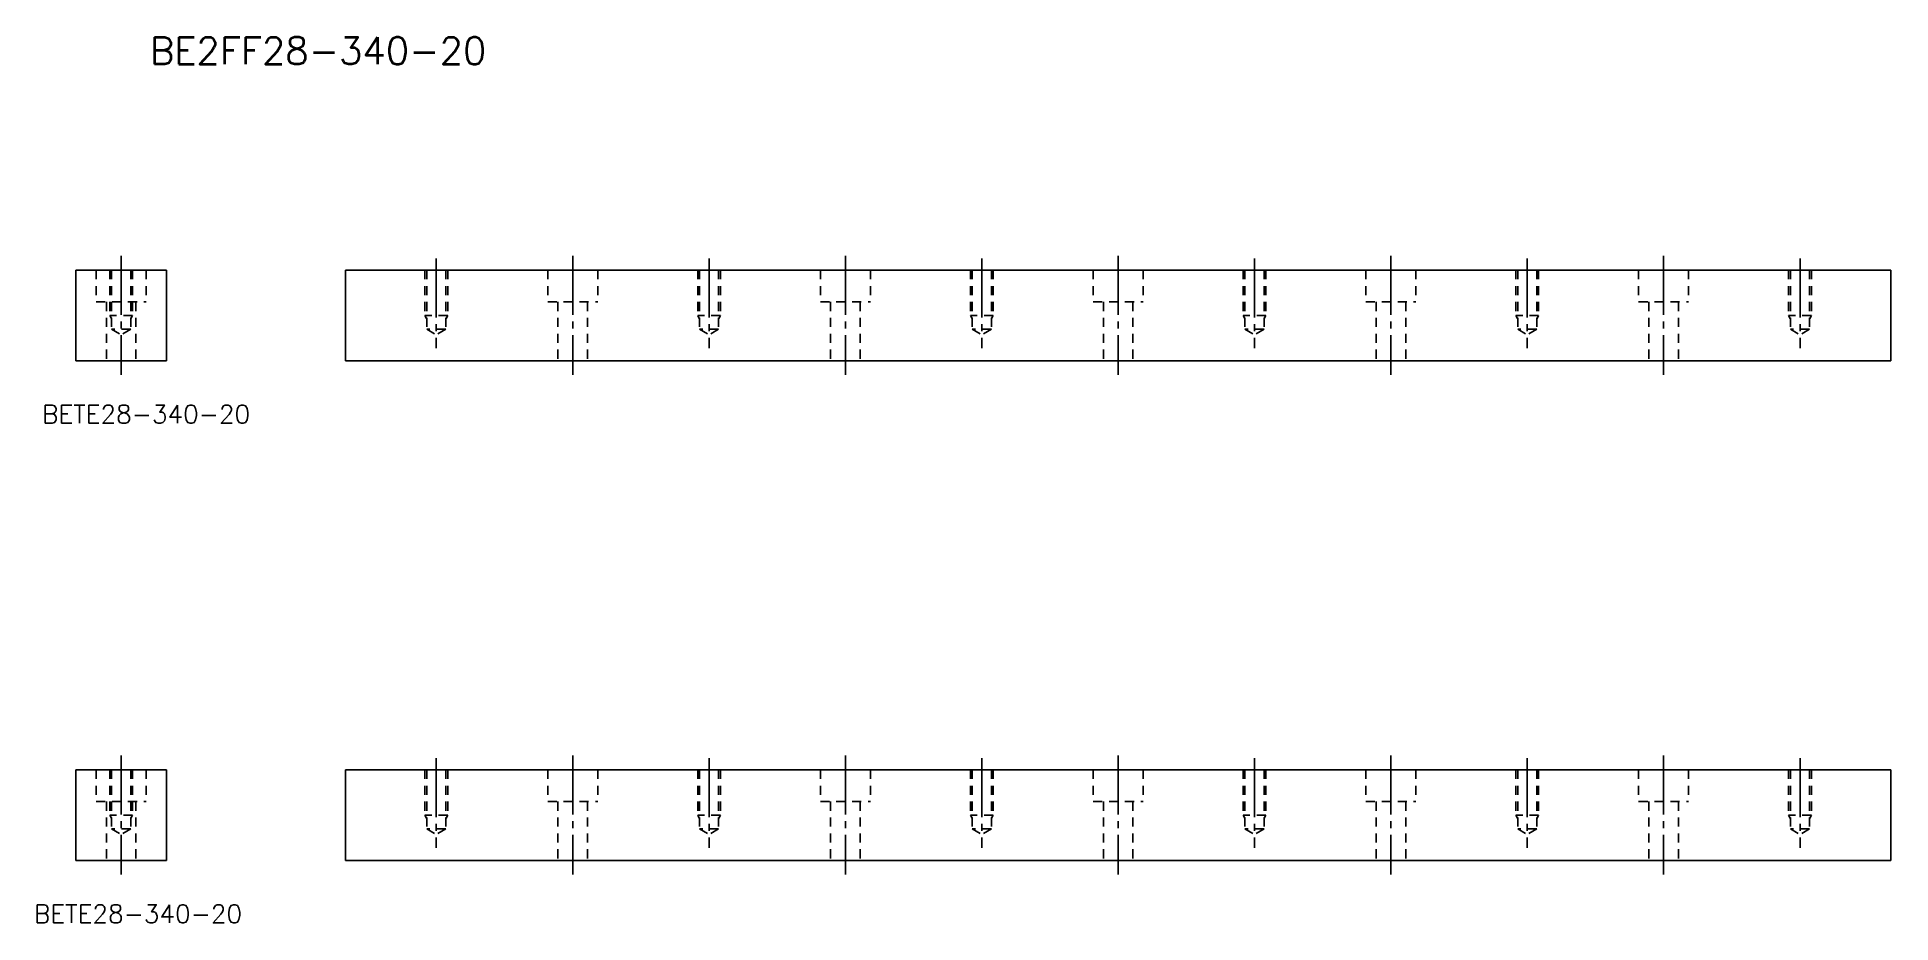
# Model space of a CAD drawing. Extents: x 6 to 414, y 527 to 722.
import ezdxf

# ---------------------------------------------------------------- set-up
doc = ezdxf.new("R2010")
doc.units = 0
doc.header["$MEASUREMENT"] = 0
doc.linetypes.add('CENTER', pattern=[17.5, 13, -1.5, 1.5, -1.5])
doc.linetypes.add('DASHED', pattern=[3.5, 2, -1.5])
doc.layers.get('0').update_dxf_attribs({"linetype": 'CONTINUOUS'})
doc.layers.add('CENTER', color=1, linetype='CENTER')
doc.styles.get("Standard").update_dxf_attribs({"font": 'txt.shx', "bigfont": '@extfont2.shx'})

msp = doc.modelspace()

# ---------------------------------------------------------------- linework, layer by layer
at = {"color": 7, "linetype": 'Continuous'}
for p, q in [((14.3, 670.78), (14.3, 650.78)), ((14.3, 670.78), (34.3, 670.78)), ((34.3, 670.78), (34.3, 650.78)), ((73.63, 670.78), (413.63, 670.78)), ((73.63, 670.78), (73.63, 650.78)), ((413.63, 670.78), (413.63, 650.78)), ((14.3, 650.78), (34.3, 650.78)), ((73.63, 650.78), (413.63, 650.78)), ((14.3, 560.78), (14.3, 540.78)), ((14.3, 560.78), (34.3, 560.78)), ((34.3, 560.78), (34.3, 540.78)), ((73.63, 560.78), (413.63, 560.78)), ((73.63, 560.78), (73.63, 540.78)), ((413.63, 560.78), (413.63, 540.78)), ((14.3, 540.78), (34.3, 540.78)), ((73.63, 540.78), (413.63, 540.78))]:
    msp.add_line(p, q, dxfattribs=at)
at = {"color": 3, "linetype": 'DASHED'}
for p, q in [((18.8, 670.78), (18.8, 663.78)), ((21.8, 670.78), (21.8, 660.78)), ((22.2, 670.78), (22.2, 657.78)), ((26.4, 670.78), (26.4, 657.78)), ((26.8, 670.78), (26.8, 660.78)), ((29.8, 670.78), (29.8, 663.78)), ((91.13, 670.78), (91.13, 660.78)), ((91.53, 670.78), (91.53, 657.78)), ((95.73, 670.78), (95.73, 657.78)), ((96.13, 670.78), (96.13, 660.78)), ((118.13, 670.78), (118.13, 663.78)), ((129.13, 670.78), (129.13, 663.78)), ((151.13, 670.78), (151.13, 660.78)), ((151.53, 670.78), (151.53, 657.78)), ((155.73, 670.78), (155.73, 657.78)), ((156.13, 670.78), (156.13, 660.78)), ((178.13, 670.78), (178.13, 663.78)), ((189.13, 670.78), (189.13, 663.78)), ((211.13, 670.78), (211.13, 660.78)), ((211.53, 670.78), (211.53, 657.78)), ((215.73, 670.78), (215.73, 657.78)), ((216.13, 670.78), (216.13, 660.78)), ((238.13, 670.78), (238.13, 663.78)), ((249.13, 670.78), (249.13, 663.78)), ((271.13, 670.78), (271.13, 660.78)), ((271.53, 670.78), (271.53, 657.78)), ((275.73, 670.78), (275.73, 657.78)), ((276.13, 670.78), (276.13, 660.78)), ((298.13, 670.78), (298.13, 663.78)), ((309.13, 670.78), (309.13, 663.78)), ((331.13, 670.78), (331.13, 660.78)), ((331.53, 670.78), (331.53, 657.78)), ((335.73, 670.78), (335.73, 657.78)), ((336.13, 670.78), (336.13, 660.78)), ((358.13, 670.78), (358.13, 663.78)), ((369.13, 670.78), (369.13, 663.78)), ((391.13, 670.78), (391.13, 660.78)), ((391.53, 670.78), (391.53, 657.78)), ((395.73, 670.78), (395.73, 657.78)), ((396.13, 670.78), (396.13, 660.78)), ((18.8, 663.78), (29.8, 663.78)), ((21.05, 663.78), (21.05, 650.78)), ((21.8, 660.78), (22.15, 660.17)), ((26.8, 660.78), (21.8, 660.78)), ((26.8, 660.78), (26.45, 660.17)), ((27.55, 663.78), (27.55, 650.78)), ((96.13, 660.78), (91.13, 660.78)), ((91.13, 660.78), (91.48, 660.17)), ((96.13, 660.78), (95.78, 660.17)), ((118.13, 663.78), (129.13, 663.78)), ((120.38, 663.78), (120.38, 650.78)), ((126.88, 663.78), (126.88, 650.78)), ((151.13, 660.78), (151.48, 660.17)), ((156.13, 660.78), (151.13, 660.78)), ((156.13, 660.78), (155.78, 660.17)), ((178.13, 663.78), (189.13, 663.78)), ((180.38, 663.78), (180.38, 650.78)), ((186.88, 663.78), (186.88, 650.78)), ((216.13, 660.78), (211.13, 660.78)), ((211.13, 660.78), (211.48, 660.17)), ((216.13, 660.78), (215.78, 660.17)), ((238.13, 663.78), (249.13, 663.78)), ((240.38, 663.78), (240.38, 650.78)), ((246.88, 663.78), (246.88, 650.78)), ((271.13, 660.78), (271.48, 660.17)), ((276.13, 660.78), (271.13, 660.78)), ((276.13, 660.78), (275.78, 660.17)), ((298.13, 663.78), (309.13, 663.78)), ((300.38, 663.78), (300.38, 650.78)), ((306.88, 663.78), (306.88, 650.78)), ((336.13, 660.78), (331.13, 660.78)), ((331.13, 660.78), (331.48, 660.17)), ((336.13, 660.78), (335.78, 660.17)), ((358.13, 663.78), (369.13, 663.78)), ((360.38, 663.78), (360.38, 650.78)), ((366.88, 663.78), (366.88, 650.78)), ((391.13, 660.78), (391.48, 660.17)), ((396.13, 660.78), (391.13, 660.78)), ((396.13, 660.78), (395.78, 660.17)), ((26.4, 657.78), (22.2, 657.78)), ((22.2, 657.78), (24.3, 656.56)), ((26.4, 657.78), (24.3, 656.56)), ((91.53, 657.78), (93.63, 656.56)), ((95.73, 657.78), (91.53, 657.78)), ((95.73, 657.78), (93.63, 656.56)), ((155.73, 657.78), (151.53, 657.78)), ((151.53, 657.78), (153.63, 656.56)), ((155.73, 657.78), (153.63, 656.56)), ((211.53, 657.78), (213.63, 656.56)), ((215.73, 657.78), (211.53, 657.78)), ((215.73, 657.78), (213.63, 656.56)), ((275.73, 657.78), (271.53, 657.78)), ((271.53, 657.78), (273.63, 656.56)), ((275.73, 657.78), (273.63, 656.56)), ((331.53, 657.78), (333.63, 656.56)), ((335.73, 657.78), (331.53, 657.78)), ((335.73, 657.78), (333.63, 656.56)), ((395.73, 657.78), (391.53, 657.78)), ((391.53, 657.78), (393.63, 656.56)), ((395.73, 657.78), (393.63, 656.56)), ((18.8, 560.78), (18.8, 553.78)), ((21.8, 560.78), (21.8, 550.78)), ((22.2, 560.78), (22.2, 547.78)), ((26.4, 560.78), (26.4, 547.78)), ((26.8, 560.78), (26.8, 550.78)), ((29.8, 560.78), (29.8, 553.78)), ((91.13, 560.78), (91.13, 550.78)), ((91.53, 560.78), (91.53, 547.78)), ((95.73, 560.78), (95.73, 547.78)), ((96.13, 560.78), (96.13, 550.78)), ((118.13, 560.78), (118.13, 553.78)), ((129.13, 560.78), (129.13, 553.78)), ((151.13, 560.78), (151.13, 550.78)), ((151.53, 560.78), (151.53, 547.78)), ((155.73, 560.78), (155.73, 547.78)), ((156.13, 560.78), (156.13, 550.78)), ((178.13, 560.78), (178.13, 553.78)), ((189.13, 560.78), (189.13, 553.78)), ((211.13, 560.78), (211.13, 550.78)), ((211.53, 560.78), (211.53, 547.78)), ((215.73, 560.78), (215.73, 547.78)), ((216.13, 560.78), (216.13, 550.78)), ((238.13, 560.78), (238.13, 553.78)), ((249.13, 560.78), (249.13, 553.78)), ((271.13, 560.78), (271.13, 550.78)), ((271.53, 560.78), (271.53, 547.78)), ((275.73, 560.78), (275.73, 547.78)), ((276.13, 560.78), (276.13, 550.78)), ((298.13, 560.78), (298.13, 553.78)), ((309.13, 560.78), (309.13, 553.78)), ((331.13, 560.78), (331.13, 550.78)), ((331.53, 560.78), (331.53, 547.78)), ((335.73, 560.78), (335.73, 547.78)), ((336.13, 560.78), (336.13, 550.78)), ((358.13, 560.78), (358.13, 553.78)), ((369.13, 560.78), (369.13, 553.78)), ((391.13, 560.78), (391.13, 550.78)), ((391.53, 560.78), (391.53, 547.78)), ((395.73, 560.78), (395.73, 547.78)), ((396.13, 560.78), (396.13, 550.78)), ((18.8, 553.78), (29.8, 553.78)), ((21.05, 553.78), (21.05, 540.78)), ((21.8, 550.78), (22.15, 550.17)), ((26.8, 550.78), (21.8, 550.78)), ((26.8, 550.78), (26.45, 550.17)), ((27.55, 553.78), (27.55, 540.78)), ((96.13, 550.78), (91.13, 550.78)), ((91.13, 550.78), (91.48, 550.17)), ((96.13, 550.78), (95.78, 550.17)), ((118.13, 553.78), (129.13, 553.78)), ((120.38, 553.78), (120.38, 540.78)), ((126.88, 553.78), (126.88, 540.78)), ((151.13, 550.78), (151.48, 550.17)), ((156.13, 550.78), (151.13, 550.78)), ((156.13, 550.78), (155.78, 550.17)), ((178.13, 553.78), (189.13, 553.78)), ((180.38, 553.78), (180.38, 540.78)), ((186.88, 553.78), (186.88, 540.78)), ((216.13, 550.78), (211.13, 550.78)), ((211.13, 550.78), (211.48, 550.17)), ((216.13, 550.78), (215.78, 550.17)), ((238.13, 553.78), (249.13, 553.78)), ((240.38, 553.78), (240.38, 540.78)), ((246.88, 553.78), (246.88, 540.78)), ((271.13, 550.78), (271.48, 550.17)), ((276.13, 550.78), (271.13, 550.78)), ((276.13, 550.78), (275.78, 550.17)), ((298.13, 553.78), (309.13, 553.78)), ((300.38, 553.78), (300.38, 540.78)), ((306.88, 553.78), (306.88, 540.78)), ((336.13, 550.78), (331.13, 550.78)), ((331.13, 550.78), (331.48, 550.17)), ((336.13, 550.78), (335.78, 550.17)), ((358.13, 553.78), (369.13, 553.78)), ((360.38, 553.78), (360.38, 540.78)), ((366.88, 553.78), (366.88, 540.78)), ((391.13, 550.78), (391.48, 550.17)), ((396.13, 550.78), (391.13, 550.78)), ((396.13, 550.78), (395.78, 550.17)), ((26.4, 547.78), (22.2, 547.78)), ((22.2, 547.78), (24.3, 546.56)), ((26.4, 547.78), (24.3, 546.56)), ((91.53, 547.78), (93.63, 546.56)), ((95.73, 547.78), (91.53, 547.78)), ((95.73, 547.78), (93.63, 546.56)), ((155.73, 547.78), (151.53, 547.78)), ((151.53, 547.78), (153.63, 546.56)), ((155.73, 547.78), (153.63, 546.56)), ((211.53, 547.78), (213.63, 546.56)), ((215.73, 547.78), (211.53, 547.78)), ((215.73, 547.78), (213.63, 546.56)), ((275.73, 547.78), (271.53, 547.78)), ((271.53, 547.78), (273.63, 546.56)), ((275.73, 547.78), (273.63, 546.56)), ((331.53, 547.78), (333.63, 546.56)), ((335.73, 547.78), (331.53, 547.78)), ((335.73, 547.78), (333.63, 546.56)), ((395.73, 547.78), (391.53, 547.78)), ((391.53, 547.78), (393.63, 546.56)), ((395.73, 547.78), (393.63, 546.56))]:
    msp.add_line(p, q, dxfattribs=at)
at = {"layer": 'CENTER', "color": 1, "linetype": 'CENTER'}
for p, q in [((24.3, 673.94), (24.3, 647.77)), ((93.63, 673.38), (93.63, 653.6)), ((123.63, 673.94), (123.63, 647.77)), ((153.63, 673.38), (153.63, 653.6)), ((183.63, 673.94), (183.63, 647.77)), ((213.63, 673.38), (213.63, 653.6)), ((243.63, 673.94), (243.63, 647.77)), ((273.63, 673.38), (273.63, 653.6)), ((303.63, 673.94), (303.63, 647.77)), ((333.63, 673.38), (333.63, 653.6)), ((363.63, 673.94), (363.63, 647.77)), ((393.63, 673.38), (393.63, 653.6)), ((24.3, 563.94), (24.3, 537.77)), ((93.63, 563.38), (93.63, 543.6)), ((123.63, 563.94), (123.63, 537.77)), ((153.63, 563.38), (153.63, 543.6)), ((183.63, 563.94), (183.63, 537.77)), ((213.63, 563.38), (213.63, 543.6)), ((243.63, 563.94), (243.63, 537.77)), ((273.63, 563.38), (273.63, 543.6)), ((303.63, 563.94), (303.63, 537.77)), ((333.63, 563.38), (333.63, 543.6)), ((363.63, 563.94), (363.63, 537.77)), ((393.63, 563.38), (393.63, 543.6))]:
    msp.add_line(p, q, dxfattribs=at)

# ---------------------------------------------------------------- texts
at = {"color": 7, "linetype": 'Continuous'}
for s, height, p in [('BE2FF28-340-20', 6, (30.58, 716.09)), ('BETE28-340-20', 4, (6.9, 637.07)), ('BETE28-340-20', 4, (5.12, 527.07))]:
    msp.add_text(s, height=height, dxfattribs=at).set_placement(p)

doc.saveas('drawing.dxf')
